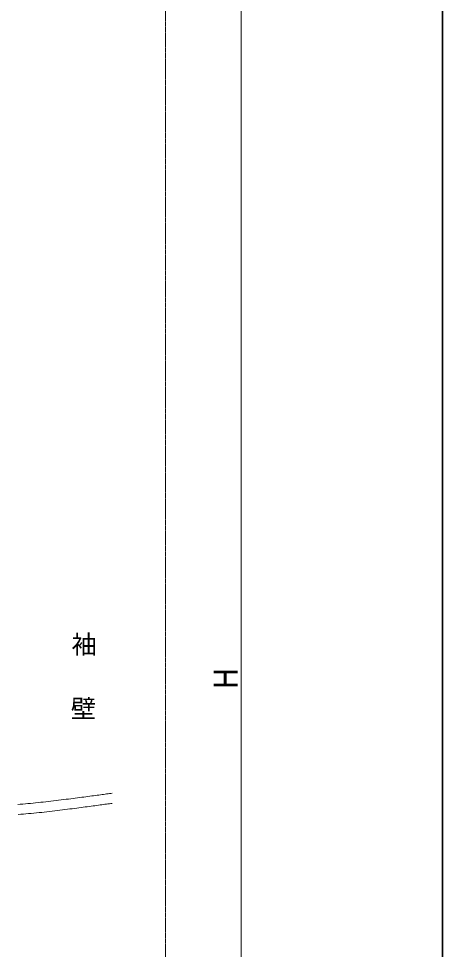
# Model space of a CAD drawing. Units: millimetres, scale not verified. Extents: x -6062 to 6062, y -3045 to 3045.
# Drawn here: x 1373 to 2212, y -1036 to 807 of the extents above; entities that cross this region are included whole.
import ezdxf
from ezdxf.enums import TextEntityAlignment as Align

# ---------------------------------------------------------------- set-up
doc = ezdxf.new("R2010")
doc.units = ezdxf.units.MM
doc.header["$LTSCALE"] = 20
doc.linetypes.add('USER2', pattern=[10.5, 8, -0.5, 0.5, -0.5, 0.5, -0.5])
for name, color, linetype, lineweight in [('0-0_3一般', 7, 'Continuous', 15), ('0-4_2寸法-1', 7, 'Continuous', 15), ('0-5_2寸法-3', 7, 'Continuous', 15), ('0-6_1図面枠', 7, 'Continuous', 15)]:
    doc.layers.add(name, color=color, linetype=linetype, lineweight=lineweight)
doc.styles.add('ＭＳ Ｐゴシック', font='')
doc.styles.get('ＭＳ Ｐゴシック').set_extended_font_data('MS PGothic')

# ---------------------------------------------------------------- blocks, each defined once
blk = doc.blocks.new('グループ-16')
at = {"layer": '0-0_3一般', "linetype": 'USER2'}
blk.add_lwpolyline([(62363.7, 20000), (69023, 20000), (69023, -40000), (62363.7, -40000)], close=True, dxfattribs=at)
at = {"layer": '0-0_3一般'}
for points in [[(64483.8, -14859.1), (64584.9, -14847.1), (64686, -14834.8), (64787, -14822.3), (64887.2, -14809.7), (64985.5, -14797.3), (65082, -14785.1), (65176.7, -14773), (65269.6, -14761.2), (65360.6, -14749.5), (65449.9, -14738.1), (65537.4, -14726.8), (65623, -14715.7), (65706.9, -14704.8), (65788.9, -14694.1), (65869.2, -14683.6), (65947.6, -14673.2), (66024.2, -14663.1), (66099.1, -14653.1), (66172.1, -14643.4), (66243.3, -14634), (66312.7, -14624.7), (66380.3, -14615.7), (66446.1, -14607), (66510.1, -14598.5), (66572.3, -14590.2), (66632.7, -14582.1), (66691.3, -14574.3), (66748.1, -14566.8), (66803.1, -14559.4), (66856.2, -14552.3), (66907.6, -14545.5), (66907.6, -14545.5)], [(63168.6, -14988.3), (63267.5, -14981.2), (63368.3, -14972.9), (63469.9, -14963.9), (63571.5, -14954.7), (63673.1, -14945.2), (63774.6, -14935.4), (63876, -14925.3), (63977.4, -14914.9), (64078.8, -14904.3), (64180.1, -14893.4), (64281.4, -14882.3), (64382.6, -14870.8), (64483.8, -14859.1)], [(64428.5, -15268), (64532, -15255.9), (64635.4, -15243.5), (64738.8, -15230.7), (64841.2, -15217.9), (64941.8, -15205.2), (65040.5, -15192.8), (65137.3, -15180.5), (65232.4, -15168.4), (65325.5, -15156.4), (65416.8, -15144.7), (65506.3, -15133.1), (65593.9, -15121.7), (65679.7, -15110.4), (65763.6, -15099.4), (65845.7, -15088.5), (65925.9, -15077.9), (66004.2, -15067.3), (66080.8, -15057), (66155.4, -15047), (66228.3, -15037.2), (66299.2, -15027.6), (66368.4, -15018.3), (66435.7, -15009.2), (66501.1, -15000.4), (66564.7, -14991.8), (66626.5, -14983.5), (66686.4, -14975.4), (66744.5, -14967.5), (66800.7, -14959.9), (66855.1, -14952.6), (66907.6, -14945.5), (66907.6, -14945.5)], [(63183.8, -15386.2), (63287, -15378.6), (63391, -15370.2), (63495, -15361.5), (63598.9, -15352.5), (63702.8, -15343.1), (63806.6, -15333.4), (63910.4, -15323.3), (64014.1, -15312.9), (64117.8, -15302.2), (64221.4, -15291.1), (64325, -15279.7), (64428.5, -15268)]]:
    blk.add_lwpolyline(points, dxfattribs=at)
blk = doc.blocks.new('グループ-22')
at = {"layer": '0-6_1図面枠', "lineweight": 35}
blk.add_lwpolyline([(-80000, 55400), (80000, 55400), (80000, -55400), (-80000, -55400)], close=True, dxfattribs=at)
blk = doc.blocks.new('図面枠')
at = {"layer": '0-6_1図面枠'}
blk.add_blockref('グループ-22', (0, 0), dxfattribs=at)

msp = doc.modelspace()

# ---------------------------------------------------------------- linework, layer by layer
at = {"layer": '0-4_2寸法-1'}
msp.add_line((1813.65, 987.29), (1813.65, -1987.29), dxfattribs=at)

# ---------------------------------------------------------------- block references
at = {"layer": '0-0_3一般', "xscale": 0.05, "yscale": 0.05}
msp.add_blockref('グループ-16', (-1787.5, 0), dxfattribs=at)
at = {"layer": '0-6_1図面枠', "xscale": 0.05, "yscale": 0.05}
msp.add_blockref('図面枠', (-1787.5, 0), dxfattribs=at)

# ---------------------------------------------------------------- texts
at = {"layer": '0-4_2寸法-1', "style": 'ＭＳ Ｐゴシック', "width": 0.9}
msp.add_text('H', height=47.17, rotation=90, dxfattribs=at).set_placement((1820.72, -520.25), align=Align.BOTTOM_LEFT)
at = {"layer": '0-5_2寸法-3', "style": 'ＭＳ Ｐゴシック'}
for s, p in [('袖', (1477.47, -461.84)), ('壁', (1476.03, -589.14))]:
    msp.add_text(s, height=36.66, dxfattribs=at).set_placement(p, align=Align.BOTTOM_LEFT)

doc.saveas('drawing.dxf')
